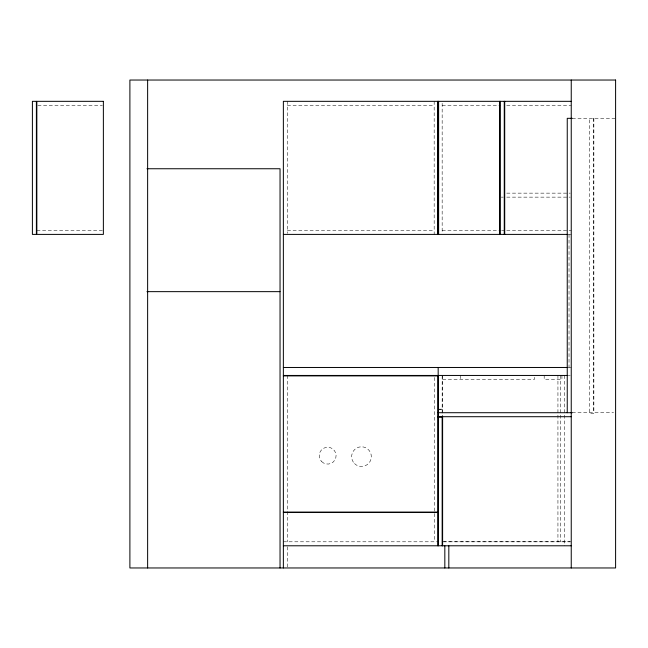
<?xml version="1.0" encoding="UTF-8"?>
<svg xmlns="http://www.w3.org/2000/svg" width="648" height="648" viewBox="0 0 648 648"><rect width="100%" height="100%" fill="white"/><g stroke="black" fill="none" stroke-linecap="round" stroke-linejoin="round"><path stroke-width="0.49" stroke-dasharray="3.24 2.43" d="M37.843 105.316L102.36 105.316M287.356 105.316L434.176 105.316M442.163 105.316L500.653 105.316M506.704 105.316L571.244 105.316M572.249 118.325L615.6 118.325M506.72 193.144L570.232 193.144M501.269 197.138L503.269 197.138M506.72 197.138L570.232 197.138M36.839 230.405L102.36 230.405M287.356 230.405L434.176 230.405M442.163 230.405L500.653 230.405M501.682 230.405L504.711 230.405M506.704 230.405L571.244 230.405M568.215 234.398L571.244 234.398M568.215 367.473L571.244 367.473M568.215 375.451L570.232 375.451M442.608 379.445L534.43 379.445L534.43 375.451M439.166 409.163L442.163 409.163M438.17 409.609L442.163 409.609M572.249 412.711L613.583 412.711M283.362 541.793L438.615 541.793M442.608 541.793L571.244 541.793M443.613 541.809L570.24 541.809M593.868 118.325L593.868 413.294L589.429 413.294L589.429 118.325M593.422 118.325L593.422 412.711M569.025 234.398L569.025 367.473M564.586 375.451L564.586 545.786M561.929 375.451L561.929 379.445L544.182 379.445L544.182 375.451M560.601 375.451L560.601 541.793M557.936 375.451L557.936 541.793M460.347 375.451L460.347 379.445M442.608 375.451L442.608 415.781M442.163 103.324L442.163 233.401M442.163 375.897L442.163 415.66M434.622 377.468L434.622 541.793M434.176 101.331L434.176 234.398M287.356 101.331L287.356 233.401M287.356 375.451L287.356 541.793M287.356 546.79L287.356 566.96M354.529 463.595A9.85 9.85 0 0 0 370.996 459.181A9.85 9.85 0 0 0 358.943 447.12A9.85 9.85 0 0 0 354.529 463.595M321.7 461.619A8.424 8.424 0 0 0 335.802 457.844A8.424 8.424 0 0 0 325.482 447.517A8.424 8.424 0 0 0 321.7 461.619"/><path stroke-width="0.97" d="M571.244 101.331L283.362 101.331L283.362 567.964M572.289 118.325L567.251 118.325L567.251 412.711M146.966 168.747L280.041 168.747L280.041 567.964M283.362 234.398L567.211 234.398M146.966 291.649L280.041 291.649M283.362 367.473L567.211 367.473M283.362 375.451L567.211 375.451M283.362 375.897L437.951 375.897L437.951 512.074L283.362 512.074M438.17 412.711L572.289 412.711M438.17 416.705L571.244 416.705M438.17 417.15L442.163 417.15L442.163 545.786M283.362 512.519L437.951 512.519L437.951 545.786M283.362 545.786L571.244 545.786M571.244 80.036L571.244 567.964M504.711 101.331L504.711 234.398M504.265 101.331L504.265 234.398M500.272 101.331L500.272 234.398M499.608 101.331L499.608 234.398M448.821 545.786L448.821 567.964M444.828 545.786L444.828 567.964M442.608 416.705L442.608 545.786M438.615 101.331L438.615 234.398M438.17 101.331L438.17 234.398M438.17 367.473L438.17 545.786M437.724 101.331L437.724 234.398M147.631 80.036L147.631 567.964M615.6 80.036L129.892 80.036L129.892 567.964L615.6 567.964L615.6 80.036M36.393 101.331L32.4 101.331L32.4 234.398L36.393 234.398L36.393 101.331M103.372 101.331L36.839 101.331L36.839 234.398L103.372 234.398L103.372 101.331"/></g></svg>
